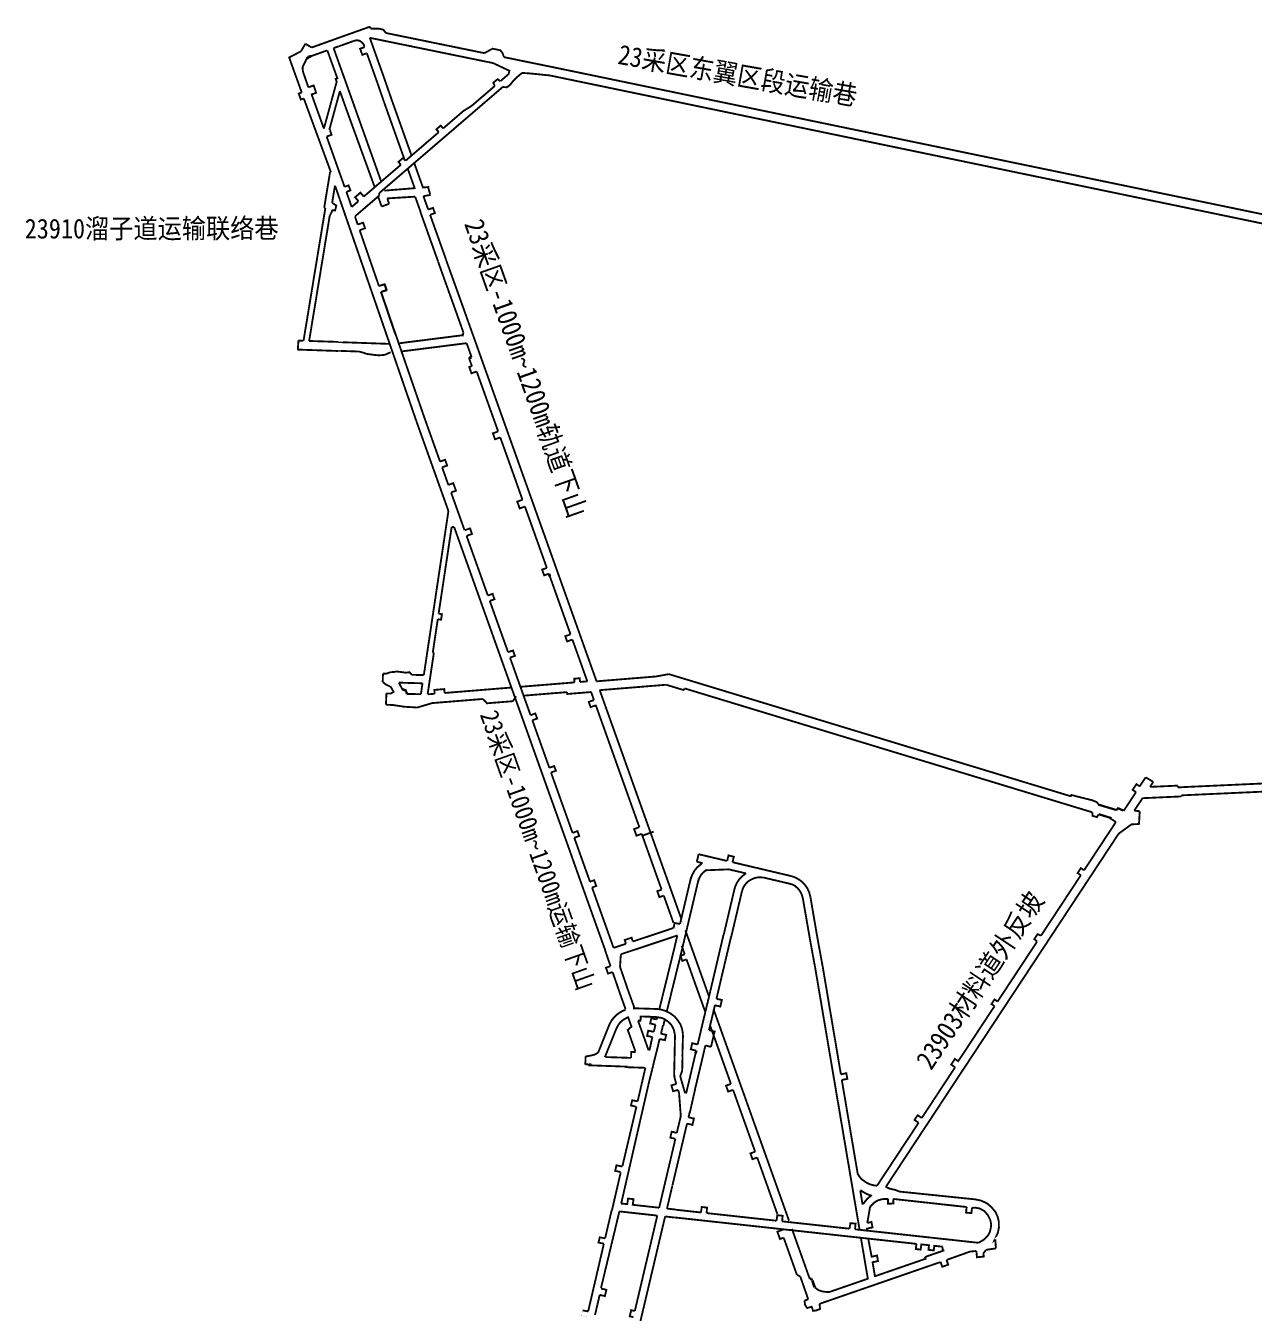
# Model space of a CAD drawing. Extents: x 39491721 to 39501025, y 3850790 to 3853755.
# Drawn here: x 39495418 to 39496080, y 3853061 to 3853755 of the extents above; entities that cross this region are included whole.
import ezdxf

# ---------------------------------------------------------------- set-up
doc = ezdxf.new("R2010")
doc.units = 0
doc.header["$MEASUREMENT"] = 0
for name, color, linetype in [('2018年1月新测点', 7, 'Continuous'), ('岩巷', 7, 'Continuous'), ('巷道名称', 7, 'Continuous'), ('月末色框', 7, 'Continuous'), ('煤巷', 7, 'Continuous')]:
    doc.layers.add(name, color=color, linetype=linetype)
doc.layers.add('煤巷ZSLK0900DCJ', color=7, linetype='Continuous', lineweight=0)
doc.styles.add('HZ', font='', dxfattribs={"width": 0.8})
doc.styles.get('HZ').set_extended_font_data('SimSun')

msp = doc.modelspace()

# ---------------------------------------------------------------- linework, layer by layer
at = {"color": 7}
msp.add_lwpolyline([(39495750.17, 3853318.52), (39495756.24, 3853320.69)], dxfattribs=at)
at = {"layer": '2018年1月新测点', "color": 0, "const_width": 1}
msp.add_lwpolyline([(39495590.58, 3853665.46), (39495592.75, 3853666.24), (39495591.77, 3853668.97), (39495589.61, 3853668.19)], dxfattribs=at)
at = {"layer": '岩巷', "color": 23}
for points, const_width in [([(39495585.02, 3853747.99), (39495603.34, 3853754.49)], 1), ([(39495603.71, 3853753.46), (39495603.34, 3853754.49)], 1), ([(39495603.71, 3853753.46), (39495608.09, 3853753.4), (39495610.44, 3853752.92), (39495611.9, 3853751.09)], 1), ([(39495611.9, 3853751.09), (39495664.98, 3853740.23)], 1), ([(39495566.13, 3853741.23), (39495568.48, 3853745.26)], 1), ([(39495571.86, 3853743.28), (39495568.48, 3853745.26)], 1), ([(39495571.86, 3853743.28), (39495584.95, 3853747.95)], 1), ([(39495571.92, 3853743.27), (39495585.01, 3853747.95)], 1), ([(39495583.69, 3853742.93), (39495586.4, 3853743.9)], 1), ([(39495583.69, 3853742.93), (39495588.8, 3853728.63)], 1), ([(39495583.75, 3853742.93), (39495586.45, 3853743.9)], 1), ([(39495586.54, 3853743.91), (39495594.91, 3853746.92)], 1), ([(39495594.89, 3853746.9), (39495595.74, 3853747.12), (39495596.38, 3853747.13), (39495597.07, 3853747.07), (39495597.78, 3853746.86), (39495598.38, 3853746.5), (39495598.88, 3853746.13), (39495599.37, 3853745.61), (39495599.88, 3853744.92), (39495600.02, 3853744.52)], 1), ([(39495594.89, 3853746.9), (39495595.74, 3853747.12), (39495596.38, 3853747.13), (39495597.78, 3853746.86), (39495598.88, 3853746.13), (39495599.88, 3853744.92), (39495600.33, 3853743.73)], 1), ([(39495601.62, 3853740.18), (39495599.17, 3853739.31), (39495597.99, 3853742.6), (39495600.44, 3853743.48)], 1), ([(39495603.12, 3853748.5), (39495607.12, 3853747.68)], 1), ([(39495603.22, 3853748.48), (39495611.01, 3853726.65)], 1), ([(39495607.12, 3853747.68), (39495669.69, 3853734.87)], 1), ([(39495566.13, 3853741.23), (39495559.74, 3853737.89), (39495561.41, 3853733.19)], 1), ([(39495567.42, 3853729.48), (39495567.11, 3853730.77), (39495567.01, 3853731.61), (39495567.03, 3853732.86), (39495569.31, 3853737.5), (39495569.31, 3853737.5), (39495569.31, 3853737.5), (39495569.31, 3853737.5), (39495569.31, 3853737.5)], 1), ([(39495569.18, 3853737.25), (39495570.55, 3853738.28), (39495571.52, 3853738.57)], 1.5), ([(39495571.53, 3853738.59), (39495580.3, 3853741.72)], 1), ([(39495580.3, 3853741.72), (39495585.73, 3853726.65)], 1), ([(39495601.62, 3853740.18), (39495606.96, 3853725.21)], 1), ([(39495675.54, 3853738.07), (39495674.8, 3853740.29), (39495673.61, 3853741.76), (39495669.38, 3853742.64), (39495664.98, 3853740.23)], 1), ([(39495566.52, 3853719), (39495561.41, 3853733.19)], 1), ([(39495570.09, 3853721.82), (39495567.39, 3853729.64)], 1), ([(39495570.09, 3853721.82), (39495572.93, 3853722.8), (39495574.3, 3853718.83), (39495571.46, 3853717.85)], 1), ([(39495584.21, 3853720.64), (39495585.34, 3853724.78), (39495584.79, 3853726.31), (39495585.73, 3853726.65), (39495585.46, 3853727.41)], 1), ([(39495588.83, 3853728.61), (39495599.11, 3853699.74)], 1), ([(39495606.95, 3853725.24), (39495610.86, 3853713.92)], 1), ([(39495611.01, 3853726.66), (39495614.92, 3853715.32)], 1), ([(39495567.63, 3853715.79), (39495566.02, 3853715.23), (39495564.91, 3853718.45), (39495566.52, 3853719)], 1), ([(39495572.05, 3853717.37), (39495571.84, 3853717.99)], 1), ([(39495587.05, 3853719.85), (39495590.54, 3853710.06)], 1), ([(39495614.92, 3853715.32), (39495625.73, 3853685.04)], 1), ([(39495605.86, 3853667.98), (39495590.54, 3853710.06)], 1), ([(39495610.87, 3853713.87), (39495621.95, 3853682.83)], 1), ([(39495599.11, 3853699.74), (39495609.37, 3853670.99)], 1), ([(39495627.01, 3853681.41), (39495631.84, 3853667.88)], 1), ([(39495578.61, 3853656.83), (39495581.81, 3853676.26)], 1), ([(39495623.66, 3853677.99), (39495627.4, 3853667.52)], 1), ([(39495582.9, 3853659.52), (39495584.44, 3853668.88)], 1), ([(39495610.81, 3853666.96), (39495610.88, 3853666.78)], 1), ([(39495611.11, 3853666.13), (39495627.86, 3853667.49)], 1), ([(39495631.39, 3853667.78), (39495635.25, 3853668.1)], 1), ([(39495631.6, 3853667.8), (39495635.25, 3853668.1)], 1), ([(39495635.75, 3853664.12), (39495634.74, 3853667.63)], 1), ([(39495609.6, 3853657.57), (39495607.69, 3853662.95)], 1), ([(39495627.66, 3853662.88), (39495612.6, 3853661.94)], 1), ([(39495612.6, 3853661.94), (39495613.65, 3853659.02)], 1), ([(39495630.68, 3853654.43), (39495627.66, 3853662.88)], 1), ([(39495634.71, 3853655.92), (39495632.1, 3853663.24)], 1), ([(39495636, 3853663.84), (39495632.13, 3853663.16)], 1), ([(39495579.25, 3853656.72), (39495571.72, 3853611)], 1), ([(39495578.61, 3853656.83), (39495579.25, 3853656.72)], 1), ([(39495581.59, 3853652.51), (39495583.08, 3853655.53), (39495584.53, 3853655.5), (39495585.15, 3853658.13), (39495582.9, 3853659.52)], 1), ([(39495609.6, 3853657.57), (39495613.65, 3853659.02)], 1), ([(39495640.05, 3853627.88), (39495630.58, 3853654.39)], 1), ([(39495634.71, 3853655.92), (39495637.29, 3853656.84), (39495638.3, 3853654.02), (39495635.72, 3853653.09)], 1), ([(39495644.19, 3853629.36), (39495635.72, 3853653.09)], 1), ([(39495581.59, 3853652.51), (39495574.68, 3853610.51)], 1), ([(39495647.61, 3853606.69), (39495640.06, 3853627.78)], 1), ([(39495651.76, 3853608.17), (39495644.16, 3853629.28)], 1), ([(39495567.5, 3853585.35), (39495571.72, 3853611)], 1), ([(39495570.49, 3853585.09), (39495574.68, 3853610.51)], 1), ([(39495650.11, 3853599.7), (39495647.61, 3853606.69)], 1), ([(39495654.21, 3853601.29), (39495651.76, 3853608.17)], 1), ([(39495653.69, 3853589.66), (39495650.07, 3853599.81)], 1), ([(39495659.93, 3853585.28), (39495654.21, 3853601.29)], 1), ([(39495653.21, 3853587.57), (39495653.69, 3853589.66)], 1), ([(39495643.44, 3853479.01), (39495645.61, 3853493.46)], 1), ([(39495646.4, 3853478.57), (39495647.34, 3853484.79)], 1), ([(39495647.34, 3853484.79), (39495648.66, 3853484.91)], 1), ([(39495640.54, 3853459.74), (39495643.44, 3853479.01)], 1), ([(39495643.5, 3853459.29), (39495646.4, 3853478.57)], 1), ([(39495632.35, 3853405.04), (39495640.54, 3853459.74)], 1), ([(39495640.32, 3853438.13), (39495643.5, 3853459.29)], 1), ([(39495640.32, 3853438.13), (39495642.1, 3853437.86), (39495641.65, 3853434.9), (39495639.87, 3853435.16)], 1), ([(39495637.17, 3853417.17), (39495639.87, 3853435.16)], 1), ([(39495634.4, 3853394.75), (39495637.76, 3853417.08)], 1), ([(39495637.76, 3853417.08), (39495637.17, 3853417.17)], 1), ([(39495610.16, 3853401.31), (39495610.33, 3853405.87)], 1), ([(39495610.32, 3853405.82), (39495611.09, 3853405.78)], 1), ([(39495610.32, 3853405.82), (39495611.09, 3853405.78)], 1), ([(39495611.09, 3853405.78), (39495612.37, 3853405.87), (39495614.23, 3853406.57), (39495616.6, 3853406.75), (39495617.43, 3853406.96), (39495618.86, 3853406.84), (39495622.7, 3853406.32), (39495624.6, 3853406.62), (39495625.84, 3853405.18)], 1), ([(39495632.35, 3853405.04), (39495625.84, 3853405.18)], 1), ([(39495610.15, 3853401.32), (39495611.95, 3853399.92), (39495613.36, 3853399.28), (39495614.48, 3853398.7), (39495616.32, 3853395.53)], 1), ([(39495631.64, 3853400.6), (39495618.87, 3853400.96)], 1), ([(39495620.95, 3853397.01), (39495618.87, 3853400.96)], 1), ([(39495630.76, 3853394.77), (39495631.64, 3853400.6)], 1), ([(39496042.29, 3853344.68), (39496098.86, 3853347.25)], 1), ([(39496042.49, 3853340.29), (39496099.06, 3853342.86)], 1), ([(39495780.49, 3853308.5), (39495779.53, 3853304.41)], 1), ([(39495783.18, 3853307.86), (39495780.49, 3853308.5)], 1), ([(39495795.91, 3853304.86), (39495783.23, 3853307.85)], 1), ([(39495798.79, 3853304.18), (39495799.5, 3853307.14), (39495796.63, 3853307.83), (39495795.91, 3853304.86)], 1), ([(39495782.17, 3853303.41), (39495781.27, 3853302.68), (39495779.65, 3853301.33), (39495778.27, 3853299.61), (39495777.07, 3853297.44), (39495776.18, 3853294.88), (39495775.93, 3853294.05)], 1), ([(39495782.09, 3853303.32), (39495782.21, 3853303.78), (39495779.53, 3853304.41)], 1), ([(39495784.81, 3853300.15), (39495783.94, 3853299.44), (39495782.67, 3853298.37), (39495781.77, 3853297.26), (39495780.91, 3853295.72), (39495780.18, 3853293.59), (39495779.96, 3853292.86)], 1), ([(39495796.81, 3853300.33), (39495784.55, 3853299.84)], 1), ([(39495805.96, 3853298.17), (39495796.83, 3853300.33)], 1), ([(39495830.27, 3853296.75), (39495798.79, 3853304.18)], 1), ([(39495776.47, 3853296.25), (39495770.49, 3853270.89)], 1), ([(39495780.56, 3853295.28), (39495771.26, 3853255.91)], 1), ([(39495799.7, 3853289.26), (39495800.24, 3853291.07), (39495801.15, 3853293.1), (39495802.23, 3853294.72), (39495803.21, 3853295.84), (39495804.56, 3853297.06), (39495806.1, 3853298.29)], 1), ([(39495803.85, 3853288.3), (39495804.06, 3853289.11), (39495804.36, 3853289.95), (39495804.76, 3853290.88), (39495805.3, 3853291.73), (39495806.25, 3853292.94), (39495807.5, 3853294.06), (39495809.34, 3853295.1), (39495811.1, 3853295.77), (39495812.87, 3853296.06), (39495815.47, 3853295.94)], 1), ([(39495829.89, 3853292.53), (39495815.42, 3853295.94)], 1), ([(39495836.71, 3853284.67), (39495836.15, 3853286.64), (39495835.36, 3853288.3), (39495834.11, 3853289.98), (39495832.49, 3853291.4), (39495830.94, 3853292.23), (39495829.19, 3853292.63)], 1), ([(39495840.81, 3853285.3), (39495840.2, 3853287.75), (39495839.17, 3853290.08), (39495837.72, 3853292.11), (39495836.19, 3853293.72), (39495834.65, 3853294.81), (39495832.53, 3853296.01), (39495830.27, 3853296.76)], 1), ([(39495794.06, 3853265.21), (39495799.76, 3853289.35)], 1), ([(39495798.15, 3853264.25), (39495803.85, 3853288.38)], 1), ([(39495844.58, 3853263.25), (39495840.81, 3853285.3)], 1), ([(39495840.59, 3853262.37), (39495836.71, 3853284.67)], 1), ([(39495770.49, 3853270.89), (39495767.58, 3853271.45), (39495766.91, 3853268.54)], 1), ([(39495761.92, 3853267.04), (39495745.04, 3853261.46)], 1), ([(39495766.79, 3853268.71), (39495761.92, 3853267.04)], 1), ([(39495769.03, 3853264.73), (39495763.39, 3853262.79)], 1), ([(39495769.03, 3853264.73), (39495767.16, 3853256.8)], 1), ([(39495785.29, 3853228.25), (39495793.97, 3853265.23)], 1), ([(39495790.12, 3853230.59), (39495798.06, 3853264.27)], 1), ([(39495741.34, 3853260.23), (39495734.65, 3853258.01)], 1), ([(39495763.39, 3853262.79), (39495738.57, 3853254.57)], 1), ([(39495745.04, 3853261.46), (39495744.37, 3853263.5), (39495740.66, 3853262.27), (39495741.34, 3853260.23)], 1), ([(39495843.54, 3853246.22), (39495840.59, 3853262.37)], 1), ([(39495847.55, 3853247.09), (39495844.58, 3853263.25)], 1), ([(39495730.23, 3853256.54), (39495730.14, 3853256.51)], 1), ([(39495767.18, 3853256.89), (39495759.31, 3853224.91)], 1), ([(39495771.28, 3853256.03), (39495763.33, 3853223.7)], 1), ([(39495854.03, 3853184.31), (39495843.54, 3853246.22)], 1), ([(39495856.22, 3853195.73), (39495847.55, 3853247.09)], 1), ([(39495790.12, 3853230.59), (39495793.04, 3853229.91), (39495792.21, 3853226.4), (39495789.29, 3853227.09)], 1), ([(39495741.23, 3853224.68), (39495739.65, 3853224.09), (39495737.7, 3853222.99), (39495735.93, 3853221.6), (39495734.8, 3853220.39), (39495733.69, 3853218.99), (39495732.71, 3853217.35), (39495732.04, 3853215.83)], 1), ([(39495772.09, 3853209.9), (39495771.99, 3853212.01), (39495771.53, 3853214.54), (39495770.69, 3853216.79), (39495769.47, 3853218.7), (39495767.57, 3853221.03), (39495765.28, 3853222.71), (39495762.8, 3853223.98), (39495760.57, 3853224.72), (39495758.26, 3853225.07), (39495745.18, 3853225.48)], 1), ([(39495779.99, 3853205.96), (39495785.25, 3853228.25)], 1), ([(39495786.12, 3853213.66), (39495789.34, 3853227.29)], 1), ([(39495732.2, 3853216.21), (39495726.39, 3853201.68)], 1), ([(39495742.52, 3853220.69), (39495742.52, 3853220.69), (39495741.67, 3853220.26), (39495739.81, 3853219.2), (39495738.25, 3853217.88), (39495737.24, 3853216.54), (39495736.1, 3853214.38)], 1), ([(39495742.35, 3853221.06), (39495744.31, 3853215.57), (39495742.29, 3853213.79), (39495746.42, 3853202.22)], 1), ([(39495749.28, 3853221.46), (39495749.19, 3853218.73), (39495747.84, 3853218.77)], 1), ([(39495753.56, 3853202.74), (39495747.84, 3853218.78)], 1), ([(39495767.79, 3853209.93), (39495767.66, 3853211.54), (39495767.23, 3853213.54), (39495766.6, 3853215.13), (39495765.54, 3853216.86), (39495763.86, 3853218.38), (39495762.3, 3853219.52), (39495760.71, 3853220.21), (39495758.51, 3853220.63), (39495756.85, 3853220.81), (39495749.63, 3853221.05)], 1), ([(39495757.96, 3853219.46), (39495755.01, 3853220.09), (39495754.38, 3853217.28), (39495757.26, 3853216.6)], 1), ([(39495757.26, 3853216.6), (39495756.32, 3853212.76)], 1), ([(39495758.26, 3853220.66), (39495757.96, 3853219.46)], 1), ([(39495761.34, 3853216.46), (39495760.2, 3853211.8)], 1), ([(39495761.34, 3853216.46), (39495760.2, 3853211.8)], 1), ([(39495762.3, 3853219.51), (39495761.54, 3853216.4), (39495761.25, 3853216.47)], 1), ([(39495736.19, 3853214.61), (39495730, 3853199.2)], 1), ([(39495756.32, 3853212.76), (39495753.35, 3853213.4), (39495752.72, 3853210.59), (39495755.61, 3853209.91)], 1), ([(39495755.61, 3853209.91), (39495754.78, 3853206.54)], 1), ([(39495759.48, 3853208.87), (39495758.67, 3853205.57)], 1), ([(39495759.39, 3853208.89), (39495762.33, 3853208.3), (39495763.03, 3853211.09), (39495760.12, 3853211.82)], 1), ([(39495767.55, 3853199.98), (39495767.75, 3853210.12)], 1), ([(39495771.76, 3853199.89), (39495772.05, 3853210.02)], 1), ([(39495786.12, 3853213.66), (39495789.14, 3853212.95), (39495787.8, 3853207.29)], 1), ([(39495744.09, 3853198.73), (39495744.19, 3853201.93), (39495746.55, 3853201.85), (39495746.55, 3853201.85)], 1), ([(39495758.66, 3853205.53), (39495753.5, 3853184.56)], 1), ([(39495754.89, 3853206.76), (39495753.95, 3853202.68)], 1), ([(39495779.99, 3853205.96), (39495777.07, 3853206.65), (39495776.29, 3853203.34), (39495779.21, 3853202.65)], 1), ([(39495778.87, 3853201.12), (39495779.21, 3853202.65)], 1.5), ([(39495782.92, 3853200.23), (39495784.17, 3853205.39)], 1), ([(39495787.19, 3853204.67), (39495784.17, 3853205.39)], 1), ([(39495787.8, 3853207.29), (39495787.19, 3853204.67)], 1), ([(39495719.38, 3853195.23), (39495721.67, 3853195.18), (39495721.63, 3853194.63), (39495724.7, 3853194.59)], 1), ([(39495719.4, 3853199.5), (39495720.4, 3853199.57), (39495723.58, 3853200.25)], 1), ([(39495719.46, 3853195.04), (39495719.5, 3853199.55)], 1), ([(39495719.46, 3853195.25), (39495721.68, 3853195.17)], 1), ([(39495721.45, 3853195.24), (39495722.13, 3853195.22), (39495722.1, 3853194.68), (39495725.16, 3853194.63)], 1), ([(39495721.45, 3853195.24), (39495722.14, 3853195.22)], 1), ([(39495726.39, 3853201.68), (39495725.61, 3853201.12), (39495724.79, 3853200.68), (39495724.07, 3853200.39), (39495723.35, 3853200.16)], 1), ([(39495730.16, 3853199.17), (39495744.09, 3853198.73)], 1), ([(39495768.48, 3853184.64), (39495768.13, 3853185.81), (39495767.8, 3853187), (39495767.43, 3853188.7), (39495767.35, 3853189.5), (39495767.31, 3853190.24), (39495767.33, 3853190.78), (39495767.53, 3853200.08)], 1), ([(39495771.83, 3853199.99), (39495771.65, 3853191.79), (39495770.63, 3853188.99), (39495770.73, 3853188.42), (39495770.96, 3853187.5), (39495773.1, 3853180.13), (39495773.86, 3853179.99), (39495774.58, 3853183.02)], 1), ([(39495774.59, 3853182.97), (39495778.86, 3853201.17)], 1), ([(39495778.63, 3853182.08), (39495782.95, 3853200.21)], 1), ([(39495852.47, 3853193.5), (39495852.25, 3853194.82)], 1), ([(39495857.22, 3853189.81), (39495856.22, 3853195.69)], 1), ([(39495920.87, 3853196.73), (39495918.7, 3853198.16), (39495916.71, 3853195.13), (39495918.81, 3853193.64)], 1), ([(39495922.61, 3853191.63), (39495925.16, 3853195.47)], 1), ([(39495751.8, 3853193.38), (39495741.65, 3853193.71), (39495741.67, 3853194), (39495724.66, 3853194.62)], 1), ([(39495751.8, 3853193.38), (39495749.94, 3853185.3)], 1), ([(39495857.71, 3853186.86), (39495860.68, 3853187.4), (39495860.15, 3853190.49), (39495857.22, 3853189.81)], 1), ([(39495907.25, 3853176.13), (39495918.8, 3853193.64)], 1), ([(39495910.84, 3853173.77), (39495922.62, 3853191.63)], 1), ([(39495753.5, 3853184.56), (39495738.76, 3853120.23)], 1), ([(39495749.94, 3853185.3), (39495747.64, 3853175.33)], 1), ([(39495769.43, 3853181.47), (39495766.73, 3853180.77), (39495765.84, 3853183.93), (39495768.48, 3853184.64)], 1), ([(39495769.43, 3853181.47), (39495766.73, 3853180.77), (39495765.84, 3853183.93), (39495768.48, 3853184.64)], 1), ([(39495770.95, 3853166.72), (39495769.97, 3853179.68), (39495769.43, 3853181.47)], 1), ([(39495775.73, 3853169.07), (39495778.67, 3853182.06)], 1), ([(39495857.95, 3853161.15), (39495854.03, 3853184.31)], 1), ([(39495866.25, 3853136.39), (39495857.71, 3853186.86)], 1), ([(39495747.64, 3853175.33), (39495744.7, 3853175.87), (39495744.04, 3853173.06), (39495746.96, 3853172.38)], 1), ([(39495800.46, 3853177.64), (39495810.98, 3853148.16)], 1), ([(39495804.89, 3853179.22), (39495828.11, 3853114.17)], 1), ([(39495900.83, 3853166.35), (39495907.24, 3853176.08)], 1), ([(39495746.96, 3853172.38), (39495739.43, 3853140.4)], 1), ([(39495768.75, 3853158.3), (39495770.9, 3853167.4)], 1), ([(39495775.05, 3853166.72), (39495775.74, 3853169.66)], 1), ([(39495900.83, 3853166.35), (39495898.58, 3853167.84), (39495896.87, 3853165.25), (39495899.12, 3853163.76)], 1), ([(39495897.06, 3853152.86), (39495910.83, 3853173.71)], 1), ([(39495766.38, 3853129.99), (39495772.03, 3853153.9), (39495774.25, 3853163.31)], 1), ([(39495774.25, 3853163.31), (39495777.18, 3853162.62), (39495777.98, 3853166.03), (39495775.05, 3853166.72)], 1), ([(39495867.29, 3853106.07), (39495857.95, 3853161.2)], 1), ([(39495861.78, 3853138.55), (39495857.95, 3853161.19)], 1), ([(39495893.47, 3853155.21), (39495899.12, 3853163.76)], 1), ([(39495762.26, 3853130.78), (39495767.99, 3853155.09)], 1), ([(39495767.99, 3853155.09), (39495765.23, 3853155.74), (39495765.99, 3853158.95), (39495768.75, 3853158.3)], 1), ([(39495876.75, 3853129.88), (39495893.47, 3853155.22)], 1), ([(39495810.98, 3853148.16), (39495808.44, 3853147.25), (39495809.55, 3853144.14), (39495812.09, 3853145.05)], 1), ([(39495881.43, 3853129.16), (39495897.06, 3853152.86)], 1), ([(39495739.36, 3853140.16), (39495736.22, 3853140.81), (39495735.49, 3853137.84), (39495738.44, 3853137.24)], 1), ([(39495812.09, 3853145.05), (39495822.95, 3853114.63)], 1), ([(39495738.5, 3853137.02), (39495733.74, 3853116.42)], 1), ([(39495870.33, 3853131.95), (39495868.53, 3853133.24), (39495867.33, 3853134.58), (39495866.14, 3853136.43)], 1), ([(39495759.21, 3853117.87), (39495762.26, 3853130.78)], 1), ([(39495763.42, 3853117.41), (39495766.34, 3853129.81)], 1), ([(39495867.68, 3853127.16), (39495868.09, 3853127.26), (39495869.16, 3853126.49), (39495871.05, 3853125.45), (39495872.16, 3853124.98), (39495873.58, 3853124.47)], 1), ([(39495869.83, 3853120.27), (39495868.84, 3853120.17), (39495867.68, 3853127.16)], 1), ([(39495876.75, 3853129.88), (39495876.47, 3853129.89), (39495875.32, 3853129.93), (39495873, 3853130.53), (39495871.16, 3853131.4), (39495870, 3853132.15)], 1), ([(39495888.56, 3853126.76), (39495886.7, 3853127.52), (39495884.9, 3853127.92), (39495883.21, 3853128.36), (39495881.76, 3853129.01), (39495881.43, 3853129.16)], 1), ([(39495888.51, 3853126.7), (39495888.51, 3853126.7), (39495929.95, 3853122.44)], 1), ([(39495759.23, 3853117.97), (39495745, 3853119.54), (39495745.39, 3853122.6), (39495742.45, 3853122.91), (39495742.03, 3853119.87), (39495738.76, 3853120.23)], 1), ([(39495869.43, 3853120.13), (39495870.2, 3853121.33), (39495871.1, 3853122.34), (39495871.83, 3853123.11), (39495872.79, 3853123.94), (39495874, 3853124.75)], 1), ([(39495872.83, 3853117.96), (39495873.22, 3853118.72), (39495873.97, 3853119.57), (39495875.05, 3853120.64), (39495876.13, 3853121.35), (39495877.34, 3853121.99), (39495879.16, 3853122.49), (39495880.66, 3853122.71), (39495881.8, 3853122.68)], 1), ([(39495881.61, 3853122.67), (39495882.58, 3853122.67)], 1), ([(39495882.58, 3853122.83), (39495882.58, 3853120.12), (39495885.47, 3853120.24), (39495885.56, 3853122.82)], 1), ([(39495885.47, 3853122.7), (39495925.04, 3853118.35)], 1), ([(39495929.77, 3853122.43), (39495932.85, 3853121.8), (39495935.95, 3853120.35), (39495938.23, 3853118.46), (39495940.6, 3853115.65), (39495941.82, 3853112.9), (39495942.34, 3853110.49), (39495942.42, 3853107.36), (39495941.87, 3853104.51), (39495940.11, 3853100.65), (39495940.27, 3853100.8)], 1), ([(39495737.78, 3853115.98), (39495727.85, 3853074.58)], 1), ([(39495733.58, 3853116.44), (39495730.09, 3853101.46)], 1), ([(39495758.23, 3853113.72), (39495737.78, 3853115.98)], 1), ([(39495750.5, 3853080.95), (39495758.23, 3853113.72)], 1), ([(39495754.59, 3853079.98), (39495762.44, 3853113.25)], 1), ([(39495767.51, 3853112.69), (39495762.44, 3853113.25)], 1), ([(39495768.16, 3853116.98), (39495763.44, 3853117.5)], 1), ([(39495816.81, 3853107.36), (39495767.62, 3853112.73)], 1), ([(39495781.79, 3853115.41), (39495768.14, 3853116.9)], 1), ([(39495784.79, 3853115.04), (39495785.06, 3853118.06), (39495782.19, 3853118.35), (39495781.78, 3853115.37)], 1), ([(39495817.35, 3853111.52), (39495784.79, 3853115.08)], 1), ([(39495822.53, 3853110.96), (39495817.23, 3853111.54)], 1), ([(39495825.54, 3853110.63), (39495825.81, 3853113.64), (39495822.94, 3853113.93), (39495822.53, 3853110.96)], 1), ([(39495828.05, 3853114.32), (39495829.24, 3853110.98)], 1), ([(39495871.45, 3853109.78), (39495872.89, 3853118.03)], 1), ([(39495925.04, 3853118.35), (39495924.66, 3853115.36), (39495927.56, 3853115.05), (39495928.02, 3853118.21)], 1), ([(39495927.99, 3853118.02), (39495929.38, 3853117.87)], 1), ([(39495929.22, 3853118.06), (39495931.96, 3853117.61), (39495934.55, 3853116.18), (39495936.47, 3853113.97), (39495937.75, 3853111.5), (39495938.26, 3853108.84), (39495938.03, 3853107), (39495937.45, 3853104.64), (39495936.43, 3853102.87), (39495934.3, 3853100.71), (39495931.76, 3853099.28), (39495930.95, 3853099.11)], 1), ([(39495898.04, 3853098.48), (39495816.71, 3853107.37)], 1), ([(39495826.36, 3853101.82), (39495824.38, 3853101.11), (39495822.97, 3853105.07), (39495826.26, 3853106.24)], 1), ([(39495861.87, 3853106.66), (39495825.54, 3853110.63)], 1), ([(39495830.82, 3853106.57), (39495840.47, 3853079.52)], 1), ([(39495864.82, 3853106.34), (39495865.15, 3853109.36), (39495862.32, 3853109.64), (39495861.87, 3853106.66)], 1), ([(39495872.07, 3853105.54), (39495864.82, 3853106.34)], 1), ([(39495871.45, 3853105.27), (39495871.25, 3853106.69), (39495874.25, 3853107.36), (39495873.72, 3853110.26), (39495871.45, 3853109.78)], 1), ([(39495919.24, 3853100.39), (39495872.05, 3853105.55)], 1), ([(39495730.09, 3853101.46), (39495727.2, 3853102.01), (39495726.5, 3853099.22), (39495729.42, 3853098.56)], 1), ([(39495729.42, 3853098.56), (39495728.31, 3853093.78)], 1), ([(39495826.36, 3853101.82), (39495833.5, 3853081.81)], 1), ([(39495871.82, 3853079.3), (39495868.01, 3853101.76)], 1), ([(39495875.64, 3853080.67), (39495874.3, 3853088.6), (39495877.25, 3853089.22), (39495876.69, 3853092.23), (39495873.8, 3853091.56), (39495871.91, 3853101.55)], 1), ([(39495912.01, 3853096.96), (39495907.6, 3853097.44), (39495907.29, 3853094.97), (39495904.44, 3853095.27), (39495904.71, 3853097.75), (39495900.61, 3853098.2), (39495900.19, 3853095.39), (39495897.62, 3853095.67), (39495897.96, 3853098.49)], 1), ([(39495930.95, 3853099.11), (39495919.24, 3853100.39)], 1), ([(39495940.11, 3853100.65), (39495940.27, 3853100.8)], 1), ([(39495940.44, 3853100.92), (39495940.83, 3853096.07)], 1), ([(39495728.31, 3853093.78), (39495720.93, 3853062.05)], 1), ([(39495892.47, 3853086.87), (39495902.91, 3853090.48), (39495902.68, 3853091.17), (39495903.58, 3853091.77), (39495913.03, 3853095.03)], 1), ([(39495912.01, 3853096.96), (39495912.1, 3853094.46)], 1), ([(39495930.27, 3853094.68), (39495930.57, 3853091.29), (39495934.25, 3853091.65), (39495934.08, 3853093.44), (39495935.5, 3853095.27)], 1), ([(39495940.83, 3853096.07), (39495935.5, 3853095.27)], 1), ([(39495875.58, 3853081.04), (39495892.47, 3853086.87)], 1), ([(39495893.87, 3853082.81), (39495910.96, 3853088.71)], 1), ([(39495910, 3853088.36), (39495910.99, 3853088.71)], 1), ([(39495914.2, 3853089.82), (39495915.08, 3853087.26), (39495911.87, 3853086.15), (39495910.99, 3853088.71)], 1), ([(39495746.1, 3853062.3), (39495750.49, 3853080.9)], 1), ([(39495746.25, 3853044.62), (39495754.58, 3853079.94)], 1), ([(39495851.21, 3853072.62), (39495871.64, 3853079.67)], 1), ([(39495872.32, 3853075.36), (39495893.87, 3853082.81)], 1), ([(39495727.18, 3853070.97), (39495724.63, 3853060.15)], 1), ([(39495727.14, 3853071.01), (39495729.97, 3853070.34), (39495730.77, 3853073.72), (39495727.92, 3853074.42)], 1), ([(39495851.6, 3853072.64), (39495850.15, 3853072.55), (39495848.55, 3853072.66), (39495847.21, 3853072.86), (39495845, 3853073.59), (39495843.17, 3853075.05)], 1), ([(39495845.66, 3853066.15), (39495869.28, 3853074.31), (39495872.32, 3853075.36)], 1), ([(39495837.61, 3853067.92), (39495839.6, 3853068.6)], 1), ([(39495845.68, 3853066.21), (39495846, 3853063.43), (39495844.1, 3853062.65), (39495842.22, 3853062.37), (39495841.49, 3853064.59), (39495838.98, 3853063.93), (39495837.87, 3853065.67), (39495837.62, 3853067.9)], 1), ([(39495718.06, 3853062.62), (39495717.3, 3853059.74), (39495720.25, 3853059.11)], 0.05), ([(39495720.93, 3853062.05), (39495717.97, 3853062.66)], 1), ([(39495745.32, 3853058.99), (39495743.38, 3853059.45), (39495744.16, 3853062.76), (39495746.1, 3853062.3)], 1)]:
    msp.add_lwpolyline(points, dxfattribs=dict(at, const_width=const_width))
at = {"layer": '巷道名称', "color": 23, "const_width": 1}
msp.add_lwpolyline([(39495930.28, 3853094.65), (39495929.78, 3853094.61), (39495926.81, 3853094.32), (39495914.2, 3853089.82)], dxfattribs=at)
at = {"layer": '月末色框'}
for points, const_width in [([(39495783.23, 3853307.85), (39495780.99, 3853308.38)], 0.02), ([(39495782.18, 3853303.63), (39495778.57, 3853299.92)], 0.02), ([(39495782.23, 3853303.77), (39495780.19, 3853304.25)], 0.02), ([(39495784.55, 3853299.8), (39495780.94, 3853296.08)], 0.02), ([(39495730.19, 3853199.69), (39495730.18, 3853199.19)], 1.5)]:
    msp.add_lwpolyline(points, dxfattribs=dict(at, const_width=const_width))
at = {"layer": '月末色框', "color": 23}
for points, const_width in [([(39495833.5, 3853081.81), (39495835.29, 3853080.96)], 1), ([(39495835.29, 3853080.96), (39495836.67, 3853077.06)], 1), ([(39495836.67, 3853077.06), (39495839.6, 3853068.6)], 1), ([(39495840.47, 3853079.52), (39495841.42, 3853079.86)], 1.5), ([(39495841.42, 3853079.86), (39495841.78, 3853078.83)], 1), ([(39495841.78, 3853078.82), (39495843.07, 3853075.1)], 1.5)]:
    msp.add_lwpolyline(points, dxfattribs=dict(at, const_width=const_width))
at = {"layer": '煤巷', "color": 7}
for p, q in [((39495608.35, 3853614.84), (39495611.2, 3853615.78)), ((39495609.43, 3853611.61), (39495612.27, 3853612.56)), ((39495616.84, 3853589.32), (39495609.43, 3853611.61)), ((39495611.2, 3853615.78), (39495612.27, 3853612.56)), ((39495623.22, 3853394.82), (39495622.78, 3853396.51))]:
    msp.add_line(p, q, dxfattribs=at)
for points, const_width in [([(39495675.54, 3853738.07), (39495686.5, 3853735.82)], 1), ([(39495675.54, 3853738.07), (39495701.19, 3853732.82)], 1), ([(39495669.69, 3853734.87), (39495672.39, 3853733.6), (39495677.79, 3853731.05), (39495678.47, 3853730.74), (39495678.07, 3853728.94)], 1), ([(39495685.25, 3853729.52), (39495682.59, 3853727.29), (39495680.69, 3853725.44), (39495678.89, 3853723.15), (39495677.14, 3853721.81), (39495674.89, 3853721.99)], 1), ([(39495685.26, 3853729.58), (39495689.93, 3853729.26), (39495700.25, 3853728.21)], 1), ([(39495701.19, 3853732.82), (39496094.15, 3853651.41)], 1), ([(39495670.61, 3853722.53), (39495658.55, 3853712.17)], 1), ([(39495670.61, 3853722.53), (39495669.81, 3853724.24), (39495672.1, 3853726.21), (39495673.62, 3853725.12)], 1), ([(39495678.07, 3853728.94), (39495673.62, 3853725.12)], 1), ([(39495700.25, 3853728.21), (39496114.78, 3853642.1)], 1), ([(39495582.27, 3853676.02), (39495567.63, 3853715.79)], 1), ([(39495578.46, 3853699.57), (39495572.05, 3853717.37)], 1), ([(39495579.18, 3853702.21), (39495584.21, 3853720.64)], 1), ([(39495587.1, 3853719.85), (39495582.07, 3853701.42)], 1), ([(39495674.89, 3853721.99), (39495608.33, 3853664.82)], 1), ([(39495653.74, 3853709.1), (39495642.75, 3853699.66)], 1), ([(39495658.55, 3853712.17), (39495656.94, 3853711.05), (39495654.79, 3853709.76), (39495653.74, 3853709.1)], 1), ([(39495578.46, 3853699.57), (39495579.18, 3853702.21)], 1), ([(39495582.07, 3853701.42), (39495581.37, 3853698.86)], 1), ([(39495640.4, 3853697.64), (39495639.1, 3853699.16), (39495641.45, 3853701.18), (39495642.75, 3853699.66)], 1), ([(39495586.38, 3853677.22), (39495579.93, 3853695.29)], 1), ([(39495581.37, 3853698.86), (39495581.65, 3853698.96), (39495582.62, 3853696.23), (39495579.99, 3853695.29)], 1), ([(39495640.4, 3853697.64), (39495622.46, 3853682.23)], 1), ([(39495640.4, 3853697.64), (39495628.28, 3853687.23)], 1), ([(39495619.96, 3853680.08), (39495618.65, 3853681.6), (39495621.16, 3853683.75), (39495622.46, 3853682.23)], 1), ([(39495589.61, 3853668.19), (39495586.38, 3853677.22)], 1), ([(39495619.96, 3853680.08), (39495599.97, 3853662.92)], 1), ([(39495587.02, 3853661.47), (39495584.58, 3853668.53)], 1), ([(39495592.76, 3853644.84), (39495587.02, 3853661.45)], 1), ([(39495592.76, 3853644.84), (39495587.02, 3853661.45)], 1), ([(39495591.46, 3853662.99), (39495590.58, 3853665.46)], 1), ([(39495593.43, 3853657.3), (39495591.46, 3853662.99)], 1), ([(39495593.43, 3853657.3), (39495591.46, 3853662.99)], 1), ([(39495597.09, 3853660.44), (39495593.53, 3853657.38)], 1), ([(39495597.09, 3853660.44), (39495595.27, 3853662.57), (39495598.15, 3853665.04), (39495599.97, 3853662.92)], 1), ([(39495608.22, 3853663.41), (39495595.33, 3853652.34)], 1), ([(39495608.22, 3853663.41), (39495608.33, 3853664.82)], 1), ([(39495596.69, 3853647.85), (39495595.19, 3853652.22)], 1), ([(39495596.69, 3853647.85), (39495595.19, 3853652.22)], 1), ([(39495596.69, 3853647.85), (39495599.62, 3853648.86), (39495600.67, 3853645.84), (39495597.74, 3853644.82)], 1), ([(39495610.56, 3853593.32), (39495592.76, 3853644.84)], 1), ([(39495608.16, 3853614.66), (39495597.74, 3853644.82)], 1), ([(39495609.43, 3853611.61), (39495612.16, 3853612.59), (39495611.05, 3853615.69), (39495608.32, 3853614.72)], 1), ([(39495614.99, 3853594.89), (39495609.23, 3853611.55)], 1), ([(39495628.34, 3853541.85), (39495610.54, 3853593.36)], 1), ([(39495632.78, 3853543.38), (39495614.99, 3853594.9)], 1), ([(39495564.74, 3853585.35), (39495564.38, 3853580.2)], 1), ([(39495564.74, 3853585.35), (39495567.47, 3853585.16)], 1), ([(39495570.5, 3853585.1), (39495586.17, 3853584.6)], 1), ([(39495653.52, 3853588.23), (39495619.29, 3853583.89)], 1), ([(39495655.42, 3853583.92), (39495620.81, 3853579.53)], 1), ([(39495658.1, 3853576.42), (39495655.47, 3853583.78)], 1), ([(39495659.93, 3853585.28), (39495676.69, 3853538.31)], 1), ([(39495564.38, 3853580.46), (39495586, 3853579.71)], 1), ([(39495597.55, 3853579.4), (39495600.08, 3853578.68), (39495601.32, 3853578.19), (39495605.4, 3853577.61), (39495608.23, 3853577.35), (39495611.3, 3853577.63), (39495614.47, 3853579.03)], 1), ([(39495656.7, 3853575.92), (39495658.1, 3853576.42)], 1.5), ([(39495660.86, 3853568.68), (39495658.04, 3853567.67), (39495656.82, 3853571.08), (39495658.25, 3853571.59)], 1), ([(39495658.25, 3853571.59), (39495656.7, 3853575.92)], 1), ([(39495672.28, 3853536.73), (39495660.85, 3853568.65)], 1), ([(39495645.61, 3853493.46), (39495628.35, 3853541.8)], 1), ([(39495641.09, 3853520.11), (39495632.78, 3853543.38)], 1), ([(39495673.55, 3853533.14), (39495670.73, 3853532.13), (39495669.58, 3853535.33), (39495672.41, 3853536.34)], 1), ([(39495672.41, 3853536.34), (39495672.27, 3853536.73)], 1), ([(39495676.69, 3853538.31), (39495687.17, 3853508.97)], 1), ([(39495682.74, 3853507.45), (39495673.55, 3853533.14)], 1), ([(39495642.2, 3853517), (39495644.93, 3853517.98), (39495643.82, 3853521.09), (39495641.09, 3853520.11)], 1), ([(39495645.58, 3853507.52), (39495642.2, 3853517)], 1), ([(39495645.58, 3853507.52), (39495648.22, 3853508.46), (39495649.67, 3853504.41), (39495647.03, 3853503.47)], 1), ([(39495685.54, 3853499.54), (39495682.74, 3853507.39)], 1), ([(39495687.17, 3853508.97), (39495704.69, 3853459.9)], 1), ([(39495654.32, 3853483.06), (39495647.03, 3853503.47)], 1), ([(39495686.85, 3853495.87), (39495684.03, 3853494.86), (39495682.72, 3853498.53), (39495685.54, 3853499.54)], 1), ([(39495698.66, 3853462.79), (39495686.85, 3853495.87)], 1), ([(39495659.59, 3853454.31), (39495648.66, 3853484.91)], 1), ([(39495654.51, 3853483.13), (39495657.25, 3853484.1), (39495658.32, 3853481.09), (39495655.39, 3853480.04)], 1), ([(39495657.41, 3853474.38), (39495655.39, 3853480.04)], 1), ([(39495664.06, 3853455.76), (39495657.41, 3853474.38)], 1), ([(39495699.77, 3853459.69), (39495697.23, 3853458.78), (39495696.12, 3853461.89), (39495698.66, 3853462.79)], 1), ([(39495700.26, 3853458.32), (39495699.77, 3853459.69)], 1.5), ([(39495704.69, 3853459.9), (39495712.62, 3853437.68)], 1), ([(39495681.58, 3853392.7), (39495659.59, 3853454.31)], 1), ([(39495666.86, 3853447.91), (39495664.06, 3853455.76)], 1), ([(39495706.13, 3853441.88), (39495700.26, 3853458.32)], 1), ([(39495666.86, 3853447.91), (39495669.4, 3853448.82), (39495670.45, 3853445.9), (39495667.9, 3853444.99)], 1), ([(39495677.77, 3853417.37), (39495667.9, 3853444.99)], 1), ([(39495711.44, 3853427), (39495706.13, 3853441.88)], 1), ([(39495712.62, 3853437.68), (39495725.47, 3853401.68)], 1), ([(39495711.44, 3853427), (39495708.61, 3853426), (39495709.62, 3853423.17), (39495712.45, 3853424.18)], 1), ([(39495720.49, 3853401.65), (39495712.45, 3853424.18)], 1), ([(39495677.77, 3853417.37), (39495680.4, 3853418.31), (39495681.45, 3853415.39), (39495678.81, 3853414.45)], 1), ([(39495686.01, 3853394.28), (39495678.81, 3853414.45)], 1), ([(39495716.56, 3853401.33), (39495716.4, 3853403.32), (39495713.41, 3853403.08), (39495713.57, 3853401.09)], 1), ([(39495725.29, 3853401.66), (39495757.61, 3853404.29)], 1), ([(39495757.61, 3853404.29), (39495764.43, 3853405.56)], 1), ([(39495764.43, 3853405.56), (39495981.29, 3853339.7)], 1), ([(39495620.95, 3853397.01), (39495622.78, 3853396.51)], 1), ([(39495622.78, 3853396.51), (39495623.57, 3853394.59)], 1), ([(39495638.19, 3853394.96), (39495638.02, 3853397.05), (39495643.36, 3853397.49), (39495643.53, 3853395.39)], 1), ([(39495679.53, 3853398.32), (39495643.53, 3853395.39)], 1), ([(39495679.53, 3853398.32), (39495677.39, 3853398.14)], 1), ([(39495713.59, 3853401.09), (39495684.09, 3853398.69)], 1), ([(39495720.56, 3853401.66), (39495716.56, 3853401.33)], 1), ([(39495726.99, 3853396.89), (39495763.03, 3853399.82)], 1), ([(39495727.18, 3853396.9), (39495729.46, 3853390.5)], 1), ([(39495763.03, 3853399.82), (39495772.59, 3853396.91)], 1), ([(39495772.59, 3853396.91), (39495772.89, 3853397.87)], 1), ([(39495772.89, 3853397.87), (39495992.78, 3853331.08)], 1), ([(39495612.17, 3853395.15), (39495611.91, 3853389.08)], 1), ([(39495611.91, 3853389.08), (39495615.83, 3853388.89), (39495621.79, 3853387.98), (39495628.78, 3853387.55), (39495636.83, 3853389.94)], 1), ([(39495612.17, 3853395.15), (39495614.92, 3853395.11)], 1), ([(39495615.49, 3853395.81), (39495614.92, 3853395.11)], 1), ([(39495623.22, 3853394.82), (39495630.76, 3853394.77)], 1), ([(39495634.4, 3853394.75), (39495635.51, 3853394.74)], 1), ([(39495638.19, 3853394.96), (39495634.67, 3853394.67)], 1), ([(39495664.17, 3853392.16), (39495636.83, 3853389.94)], 1), ([(39495682.11, 3853393.62), (39495680.32, 3853390.96), (39495666.36, 3853389.83), (39495664.17, 3853392.16)], 1), ([(39495684.71, 3853383.94), (39495681.58, 3853392.7)], 1), ([(39495689.16, 3853385.45), (39495686.01, 3853394.28)], 1), ([(39495709.58, 3853395.85), (39495686.09, 3853393.94)], 1), ([(39495722.62, 3853395.9), (39495709.66, 3853394.85), (39495709.58, 3853395.85)], 1), ([(39495725.09, 3853388.76), (39495722.27, 3853387.75), (39495721.26, 3853390.57), (39495724.08, 3853391.58)], 1), ([(39495724.08, 3853391.58), (39495722.54, 3853395.9)], 1), ([(39495729.46, 3853390.5), (39495754.59, 3853320.1)], 1), ([(39495699.67, 3853342.02), (39495684.71, 3853383.94)], 1), ([(39495689.88, 3853383.42), (39495689.14, 3853385.52)], 1), ([(39495689.88, 3853383.42), (39495692.47, 3853384.34), (39495693.45, 3853381.61), (39495690.86, 3853380.69)], 1), ([(39495737.22, 3853354.78), (39495725.03, 3853388.92)], 1), ([(39495700.01, 3853355.07), (39495690.86, 3853380.69)], 1), ([(39495700.01, 3853355.07), (39495702.62, 3853356), (39495703.53, 3853353.46), (39495700.91, 3853352.52)], 1), ([(39495748.55, 3853323.06), (39495737.22, 3853354.78)], 1), ([(39495704.1, 3853343.6), (39495700.91, 3853352.52)], 1), ([(39496021.55, 3853349.94), (39496018.25, 3853344.96)], 1), ([(39496021.55, 3853349.94), (39496025.64, 3853347.48)], 1), ([(39496023.86, 3853344.77), (39496025.64, 3853347.48)], 1), ([(39495724.02, 3853273.83), (39495718.57, 3853289.08), (39495708.99, 3853316.08), (39495699.67, 3853342.02)], 1), ([(39495712.53, 3853319.99), (39495704.1, 3853343.6)], 1), ([(39495981.31, 3853339.61), (39495981.55, 3853340.4), (39495989.47, 3853338.36), (39495992.7, 3853337.59), (39495995.14, 3853336.59), (39495995.96, 3853335.52)], 1), ([(39496009.7, 3853331.84), (39496016.33, 3853341.95)], 1), ([(39496016.36, 3853341.94), (39496014.52, 3853343.15), (39496016.55, 3853346.24), (39496018.39, 3853345.03)], 1), ([(39496023.86, 3853344.77), (39496038.84, 3853345.46)], 1), ([(39496038.84, 3853345.46), (39496038.89, 3853344.46)], 1), ([(39496038.89, 3853344.46), (39496042.29, 3853344.68)], 1), ([(39495995.86, 3853335.19), (39496005.86, 3853332.17)], 1), ([(39496015.4, 3853331.95), (39496019.92, 3853338.8)], 1), ([(39496019.84, 3853338.69), (39496040.65, 3853339.63)], 1), ([(39496040.62, 3853340.13), (39496042.49, 3853340.29)], 1), ([(39495992.8, 3853331), (39495992.88, 3853329.19), (39495995.27, 3853328.47), (39495996.15, 3853329.98)], 1), ([(39495996.14, 3853329.96), (39496003.01, 3853327.86)], 1), ([(39496005.51, 3853325.81), (39496002.83, 3853327.58), (39496003.01, 3853327.85)], 1), ([(39496005.86, 3853332.17), (39496006.52, 3853333.17), (39496009.51, 3853331.92)], 1), ([(39496015.35, 3853332.05), (39496018.35, 3853331.59)], 1), ([(39496015.39, 3853332.04), (39496018.12, 3853331.69)], 1), ([(39496018.35, 3853331.59), (39496017.92, 3853324.49)], 1), ([(39495712.53, 3853319.99), (39495715.18, 3853320.94), (39495716.12, 3853318.3), (39495713.47, 3853317.36)], 1), ([(39495748.55, 3853323.06), (39495745.72, 3853322.05), (39495747, 3853318.47), (39495749.82, 3853319.48)], 1), ([(39495754.59, 3853320.1), (39495770.99, 3853274.16)], 1), ([(39496005.49, 3853325.83), (39495988.36, 3853299.85)], 1), ([(39496017.93, 3853324.78), (39496013.93, 3853324.59), (39496006.87, 3853319.49)], 1), ([(39495721.93, 3853293.67), (39495713.47, 3853317.36)], 1), ([(39495760.56, 3853289.39), (39495749.82, 3853319.48)], 1), ([(39495972.17, 3853266.76), (39496006.88, 3853319.4)], 1), ([(39495988.36, 3853299.85), (39495986.61, 3853301), (39495984.84, 3853298.33), (39495986.6, 3853297.17)], 1), ([(39495721.84, 3853293.64), (39495724.2, 3853294.48), (39495725.31, 3853291.37), (39495722.95, 3853290.53)], 1), ([(39495986.6, 3853297.17), (39495968.24, 3853269.34)], 1), ([(39495728.42, 3853275.47), (39495723.04, 3853290.56)], 1), ([(39495761.71, 3853286.19), (39495759.35, 3853285.35), (39495758.21, 3853288.55), (39495760.56, 3853289.39)], 1), ([(39495766.91, 3853271.6), (39495761.71, 3853286.19)], 1), ([(39495730.22, 3853256.57), (39495723.98, 3853273.93)], 1), ([(39495734.62, 3853258.1), (39495728.41, 3853275.51)], 1), ([(39495766.92, 3853271.64), (39495771.37, 3853259.18)], 0.05), ([(39495770.87, 3853274.48), (39495773.37, 3853267.7)], 0.05), ([(39495779.52, 3853250.26), (39495773.35, 3853267.54)], 1), ([(39495930.44, 3853203.48), (39495972.17, 3853266.75)], 1), ([(39495963.01, 3853261.41), (39495961.51, 3853262.76), (39495963.27, 3853265.43), (39495965.11, 3853264.58)], 1), ([(39495968.24, 3853269.34), (39495965.11, 3853264.58)], 1), ([(39495773, 3853254.56), (39495771.37, 3853259.13)], 1), ([(39495963.01, 3853261.41), (39495941.71, 3853229.1)], 1), ([(39495729.96, 3853256.36), (39495729.93, 3853256.44)], 1), ([(39495733.01, 3853248.18), (39495730.14, 3853256.51)], 1), ([(39495738.13, 3853247.77), (39495738.57, 3853254.57)], 1), ([(39495773, 3853254.56), (39495770.74, 3853253.75), (39495771.71, 3853251.02), (39495773.97, 3853251.83)], 1), ([(39495775.1, 3853248.68), (39495773.97, 3853251.83)], 1), ([(39495734.12, 3853244.97), (39495731.66, 3853244.12), (39495730.55, 3853247.33), (39495733.01, 3853248.18)], 1), ([(39495737.85, 3853234.18), (39495734.12, 3853244.97)], 1), ([(39495742.29, 3853235.71), (39495738.13, 3853247.77)], 1), ([(39495784.01, 3853223.73), (39495775.1, 3853248.68)], 1), ([(39495785.99, 3853232.14), (39495779.52, 3853250.26)], 1), ([(39495741.09, 3853225.06), (39495737.82, 3853234.2)], 1), ([(39495745.83, 3853225.77), (39495742.25, 3853235.79)], 1), ([(39495941.71, 3853229.1), (39495940.04, 3853230.21), (39495938.39, 3853227.7), (39495940.09, 3853226.59)], 1), ([(39495795.91, 3853204.37), (39495788.59, 3853224.86)], 1), ([(39495940.06, 3853226.61), (39495926.52, 3853206.07)], 1), ([(39495784.81, 3853221.49), (39495782.17, 3853220.55), (39495783.31, 3853217.34), (39495785.95, 3853218.28)], 0.05), ([(39495786.01, 3853218.2), (39495786.55, 3853216.59)], 0.05), ([(39495790.31, 3853206.07), (39495786.6, 3853216.45)], 1), ([(39495790.31, 3853206.07), (39495797.94, 3853184.7)], 1), ([(39495795.91, 3853204.37), (39495804.89, 3853179.22)], 1), ([(39495926.52, 3853206.07), (39495921.23, 3853198.06), (39495920.35, 3853196.88)], 1), ([(39495925.16, 3853195.47), (39495930.44, 3853203.48)], 1), ([(39495799.08, 3853181.5), (39495796.44, 3853180.56), (39495795.3, 3853183.76), (39495797.94, 3853184.7)], 1), ([(39495799.08, 3853181.5), (39495800.46, 3853177.64)], 1)]:
    msp.add_lwpolyline(points, dxfattribs=dict(at, const_width=const_width))
at = {"layer": '煤巷', "color": 7, "const_width": 1}
for points in [[(39495586.17, 3853584.5), (39495613.54, 3853583.54)], [(39495586, 3853579.81), (39495597.55, 3853579.4)]]:
    msp.add_lwpolyline(points, close=True, dxfattribs=at)
at = {"layer": '煤巷ZSLK0900DCJ', "color": 7, "linetype": 'Continuous', "lineweight": 15}
for p, q in [((39495678.07, 3853728.94), (39495673.62, 3853725.12)), ((39495613.26, 3853585.93), (39495613.54, 3853583.54)), ((39495622.78, 3853396.51), (39495620.95, 3853397.01)), ((39495622.81, 3853397.07), (39495620.98, 3853397.57)), ((39495623.25, 3853395.38), (39495622.81, 3853397.07)), ((39495614.92, 3853395.11), (39495615.49, 3853395.81)), ((39495995.86, 3853335.19), (39496005.85, 3853332.15)), ((39495995.97, 3853335.66), (39496005.97, 3853332.63)), ((39495996.14, 3853329.96), (39496003.01, 3853327.85)), ((39495996.25, 3853330.44), (39496003.13, 3853328.33))]:
    msp.add_line(p, q, dxfattribs=at)
at = {"layer": '煤巷ZSLK0900DCJ', "color": 7, "linetype": 'Continuous', "lineweight": 15, "flags": 128}
for points in [[(39495669.69, 3853734.87), (39495672.39, 3853733.6), (39495677.79, 3853731.05), (39495678.47, 3853730.74), (39495678.07, 3853728.94)], [(39495685.25, 3853729.52), (39495682.59, 3853727.29), (39495680.69, 3853725.44), (39495678.89, 3853723.15), (39495677.14, 3853721.81), (39495674.89, 3853721.99)], [(39495656.72, 3853575.93), (39495658.13, 3853576.42)], [(39495658.25, 3853571.59), (39495656.72, 3853575.93)], [(39495657.05, 3853575), (39495658.25, 3853571.59)], [(39496005.97, 3853332.63), (39496006.64, 3853333.65), (39496009.82, 3853332.32)]]:
    msp.add_lwpolyline(points, dxfattribs=at)
at = {"layer": '煤巷ZSLK0900DCJ', "color": 7, "linetype": 'Continuous', "lineweight": 15}
for points in [[(39495586.17, 3853584.5), (39495613.54, 3853583.54)], [(39495586, 3853579.81), (39495597.55, 3853579.4)]]:
    msp.add_lwpolyline(points, close=True, dxfattribs=at)
msp.add_lwpolyline([(39496040.62, 3853340.13), (39496040.65, 3853339.63)], dxfattribs=at)

# ---------------------------------------------------------------- texts
at = {"layer": '巷道名称', "style": 'HZ', "width": 0.9}
for s, rotation, p in [('23采区东翼区段运输巷', 349.97761, (39495736.45, 3853734.52)), ('23910溜子道运输联络巷', 0.07538, (39495417.16, 3853640.34))]:
    msp.add_text(s, height=10.625, rotation=rotation, dxfattribs=at).set_placement(p)
at = {"layer": '巷道名称', "color": 7, "style": 'HZ', "width": 0.9}
for s, height, rotation, p in [('23采区-1000m~1200m轨道下山', 10.625, 289.54281, (39495654, 3853648.3)), ('23采区-1000m~1200m运输下山', 9.9609, 289.54281, (39495662.47, 3853383.8)), ('23903材料道外反坡', 10.625, 56.34252, (39495905.86, 3853191.56))]:
    msp.add_text(s, height=height, rotation=rotation, dxfattribs=at).set_placement(p)

doc.saveas('drawing.dxf')
